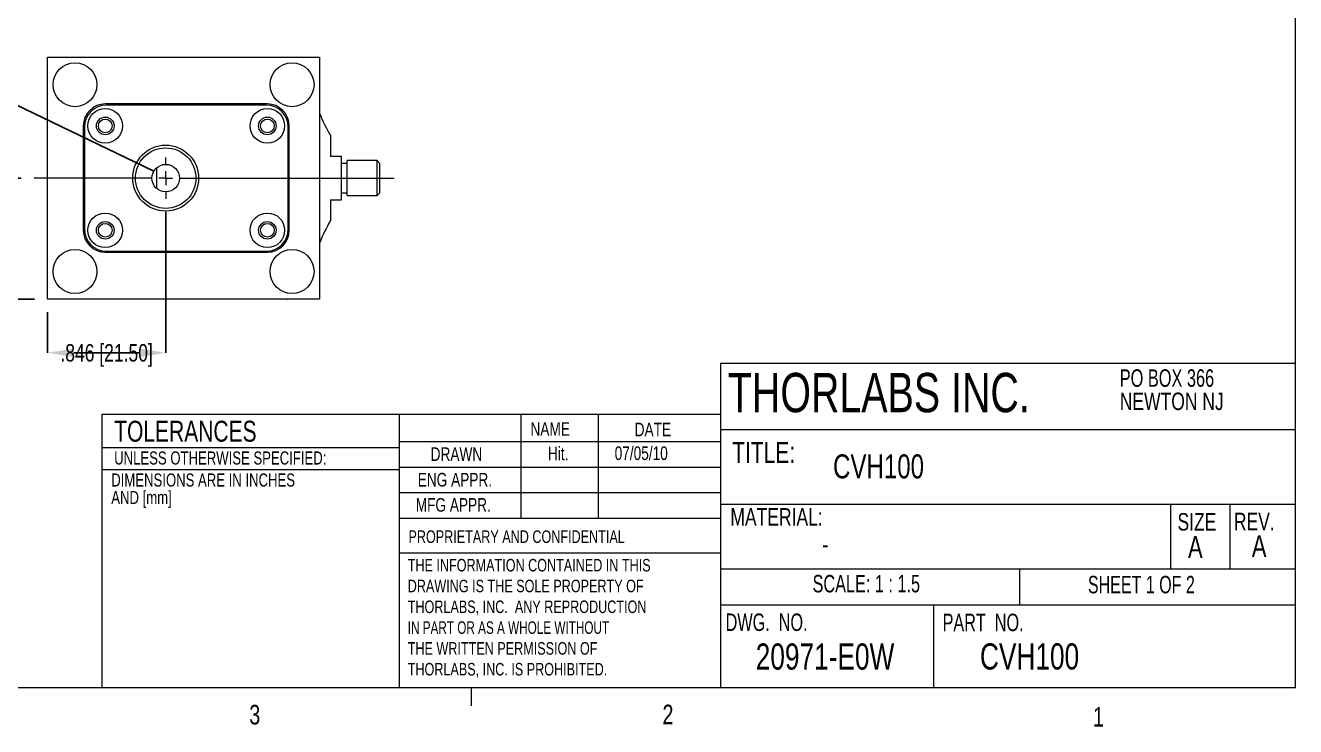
# Model space of a CAD drawing. Header units: inches. Extents: x 0 to 10.3, y -0.2 to 16.8.
# Drawn here: x 4.23 to 10.3, y 8.82 to 12.16 of the extents above; entities that cross this region are included whole.
import ezdxf

# ---------------------------------------------------------------- set-up
doc = ezdxf.new("R2010")
doc.units = ezdxf.units.IN
doc.header["$MEASUREMENT"] = 0
doc.header["$PDSIZE"] = -1
doc.styles.add('SLDTEXTSTYLE1', font='TXT', dxfattribs={"width": 0.75})
doc.styles.add('SLDTEXTSTYLE2', font='TXT', dxfattribs={"width": 0.694444})
doc.styles.add('SLDTEXTSTYLE3', font='TXT', dxfattribs={"width": 0.696429})
doc.styles.add('SLDTEXTSTYLE4', font='TXT', dxfattribs={"width": 0.6875})
doc.styles.add('SLDTEXTSTYLE5', font='TXT', dxfattribs={"width": 0.698276})
doc.styles.add('SLDTEXTSTYLE7', font='TXT', dxfattribs={"width": 0.7})
doc.dimstyles.new('SLDDIMSTYLE0', dxfattribs={"dimtxt": 0.083333, "dimasz": 0.125, "dimexe": 0, "dimexo": 0.0625, "dimgap": 0.020833, "dimtad": 0, "dimtih": 1, "dimtoh": 1, "dimdec": 3, "dimlfac": 1.5, "dimrnd": 1e-09, "dimzin": 12, "dimdsep": 46, "dimtxsty": 'SLDTEXTSTYLE1', "dimsah": 1, "dimcen": 0.09, "dimadec": 0, "dimazin": 3, "dimtfac": 1, "dimtdec": 3, "dimtmove": 0, "dimatfit": 0, "dimfxl": 1, "dimfrac": 2, "dimtolj": 1, "dimtzin": 12, "dimarcsym": 0})
doc.dimstyles.new('SLDDIMSTYLE2', dxfattribs={"dimtxt": 0, "dimasz": 0.125, "dimexe": 0, "dimexo": 0.0625, "dimgap": 0, "dimtad": 0, "dimtih": 1, "dimtoh": 1, "dimdec": 0, "dimrnd": 1e-09, "dimzin": 0, "dimdsep": 46, "dimtxsty": 'Standard', "dimblk1": 'NONE', "dimblk2": 'NONE', "dimsah": 1, "dimcen": 0.09, "dimadec": 0, "dimazin": 0, "dimtfac": 0.125, "dimtdec": 0, "dimtofl": 0, "dimtmove": 0, "dimatfit": 3, "dimldrblk": 'NONE', "dimfxl": 1, "dimfrac": 2, "dimtolj": 1, "dimtzin": 0, "dimarcsym": 0})

# ---------------------------------------------------------------- blocks, each defined once
blk = doc.blocks.new('SW_NOTE_1')
at = {"color": 0, "linetype": 'Continuous', "lineweight": 0, "char_height": 0.0625, "attachment_point": 1, "style": 'SLDTEXTSTYLE1'}
for s, insert in [('DIMENSIONS ARE IN INCHES', (0, 0.0806)), ('AND [mm]', (0, -0.0028))]:
    blk.add_mtext(s, dxfattribs=dict(at, insert=insert))
blk = doc.blocks.new('SW_NOTE_2')
at = {"color": 0, "linetype": 'Continuous', "lineweight": 0, "char_height": 0.06, "attachment_point": 1}
for s, insert, style in [('THE INFORMATION CONTAINED IN THIS', (0, 0.0773), 'SLDTEXTSTYLE1'), ('DRAWING IS THE SOLE PROPERTY OF', (0, -0.022), 'SLDTEXTSTYLE1'), ('THORLABS, INC.  ANY REPRODUCTION', (0, -0.1214), 'SLDTEXTSTYLE1'), ('IN PART OR AS A WHOLE WITHOUT', (0, -0.2208), 'SLDTEXTSTYLE5'), ('THE WRITTEN PERMISSION OF', (0, -0.3201), 'SLDTEXTSTYLE1'), ('THORLABS, INC. IS PROHIBITED.', (0, -0.4195), 'SLDTEXTSTYLE1')]:
    blk.add_mtext(s, dxfattribs=dict(at, insert=insert, style=style))
blk = doc.blocks.new('SW_NOTE_3')
at = {"color": 0, "linetype": 'Continuous', "lineweight": 0, "char_height": 0.08333, "attachment_point": 1}
for s, insert, style in [('PO BOX 366', (0, 0.1074), 'SLDTEXTSTYLE7'), ('NEWTON NJ', (0, -0.0037), 'SLDTEXTSTYLE1')]:
    blk.add_mtext(s, dxfattribs=dict(at, insert=insert, style=style))
blk = doc.blocks.new('*D24')
at = {"color": 0, "linetype": 'Continuous', "lineweight": -2}
for p, q in [((4.9031, 11.2737), (4.9031, 10.6007)), ((4.3388, 10.7952), (4.3388, 10.6007)), ((4.7781, 10.6007), (4.4638, 10.6007))]:
    blk.add_line(p, q, dxfattribs=at)
at = {"color": 0, "linetype": 'Continuous'}
for points in [[(4.4638, 10.6215), (4.4638, 10.5799), (4.3388, 10.6007)], [(4.7781, 10.6215), (4.7781, 10.5799), (4.9031, 10.6007)]]:
    blk.add_solid(points, dxfattribs=at)
at = {"layer": 'Defpoints', "color": 0, "linetype": 'Continuous'}
for p in [(4.9031, 11.3362), (4.3388, 10.8577), (4.3388, 10.6007)]:
    blk.add_point(p, dxfattribs=at)
at = {"color": 0, "linetype": 'Continuous', "lineweight": 0, "insert": (4.6209, 10.6424), "char_height": 0.083333, "attachment_point": 2, "style": 'SLDTEXTSTYLE1'}
blk.add_mtext('\\A1;.846 [21.50]', dxfattribs=at)
blk = doc.blocks.new('*D25')
at = {"color": 0, "linetype": 'Continuous', "lineweight": -2}
for p, q in [((4.2131, 11.4351), (3.7089, 11.4351)), ((3.7089, 11.3101), (3.7089, 11.1989)), ((3.7089, 10.9827), (3.7089, 11.0739)), ((4.2763, 10.8577), (3.7089, 10.8577))]:
    blk.add_line(p, q, dxfattribs=at)
at = {"color": 0, "linetype": 'Continuous'}
for points in [[(3.688, 11.3101), (3.7297, 11.3101), (3.7089, 11.4351)], [(3.688, 10.9827), (3.7297, 10.9827), (3.7089, 10.8577)]]:
    blk.add_solid(points, dxfattribs=at)
at = {"layer": 'Defpoints', "color": 0, "linetype": 'Continuous'}
for p in [(3.7089, 11.4351), (4.2756, 11.4351), (4.3388, 10.8577)]:
    blk.add_point(p, dxfattribs=at)
at = {"color": 0, "linetype": 'Continuous', "lineweight": 0, "insert": (3.7089, 11.178), "char_height": 0.083333, "attachment_point": 2, "style": 'SLDTEXTSTYLE1'}
blk.add_mtext('\\A1;.866 [22.00]', dxfattribs=at)
blk = doc.blocks.new('_NONE')
blk = doc.blocks.new('SW_CENTERMARKSYMBOL_3')
at = {"color": 0, "linetype": 'Continuous', "lineweight": 0}
for p, q in [((0, 0.0667), (0, 0.099)), ((-0.0667, 0), (-0.6275, 0)), ((0, 0), (-0.0333, 0)), ((0, 0), (0, 0.0333)), ((0, 0), (0, -0.0333)), ((0, 0), (0.0333, 0)), ((0.0667, 0), (1.091, 0)), ((0, -0.0667), (0, -0.099))]:
    blk.add_line(p, q, dxfattribs=at)

msp = doc.modelspace()

# ---------------------------------------------------------------- linework, layer by layer
at = {"color": 7, "linetype": 'Continuous', "lineweight": 0}
for p, q in [((10.3, 9), (10.3, 16.8)), ((4.33879, 12.01257), (5.638, 12.01257)), ((4.33879, 10.85772), (4.33879, 12.01257)), ((5.4785, 12.01284), (5.4785, 12.01257)), ((5.51817, 12.01284), (5.51817, 12.01257)), ((5.56027, 12.01284), (5.56027, 12.01257)), ((5.638, 12.01257), (5.638, 10.85772)), ((5.38866, 11.78948), (4.61438, 11.78948)), ((5.38341, 11.78423), (4.61963, 11.78423)), ((4.50939, 11.68449), (4.50939, 11.1858)), ((4.51464, 11.67924), (4.51464, 11.19105)), ((5.4884, 11.19105), (5.4884, 11.67924)), ((5.49365, 11.1858), (5.49365, 11.68449)), ((5.6905, 11.63801), (5.6905, 11.53882)), ((5.74299, 11.33147), (5.74299, 11.53882)), ((4.8611, 11.38473), (4.8611, 11.48556)), ((5.76924, 11.50535), (5.74299, 11.50535)), ((5.91359, 11.51848), (5.76924, 11.51848)), ((5.76924, 11.35181), (5.76924, 11.51848)), ((5.92672, 11.50535), (5.91359, 11.51848)), ((5.91359, 11.35181), (5.91359, 11.51848)), ((5.92672, 11.36493), (5.92672, 11.50535)), ((5.74299, 11.36493), (5.76924, 11.36493)), ((5.76924, 11.35181), (5.91359, 11.35181)), ((5.91359, 11.35181), (5.92672, 11.36493)), ((5.6905, 11.33147), (5.6905, 11.23228)), ((4.61438, 11.08081), (5.38866, 11.08081)), ((4.61963, 11.08606), (5.38341, 11.08606)), ((5.638, 10.85772), (4.33879, 10.85772)), ((5.4785, 10.85745), (5.4785, 10.85772)), ((5.48052, 10.85745), (5.48052, 10.85772)), ((5.48052, 10.85745), (5.48312, 10.85745)), ((5.48355, 10.85745), (5.48355, 10.85772)), ((5.52199, 10.85745), (5.52199, 10.85772)), ((5.56027, 10.85745), (5.56027, 10.85772)), ((10.3, 10.5517), (10.3, 10.57774)), ((7.55328, 10.5517), (7.55328, 9)), ((7.55328, 10.5517), (10.3, 10.5517)), ((7.55328, 10.30678), (4.59845, 10.30678)), ((4.59845, 10.30678), (4.59845, 9)), ((6.01925, 9), (6.01925, 10.30678)), ((6.59949, 10.30678), (6.59949, 9.80895)), ((6.96902, 10.30678), (6.96902, 9.80895)), ((7.55328, 10.23474), (10.3, 10.23474)), ((4.59845, 10.14797), (6.01925, 10.14797)), ((7.55328, 10.17591), (6.01925, 10.17591)), ((4.59845, 10.04362), (6.01925, 10.04362)), ((7.55328, 10.05359), (6.01925, 10.05359)), ((7.55328, 9.93127), (6.01925, 9.93127)), ((7.55328, 9.87809), (10.3, 9.87809)), ((9.70253, 9.87809), (9.70253, 9.56933)), ((9.98531, 9.87732), (9.98531, 9.56933)), ((7.55328, 9.80895), (6.01925, 9.80895)), ((6.01925, 9.6461), (7.55328, 9.6461)), ((7.55328, 9.56933), (10.3, 9.56933)), ((8.98147, 9.56933), (8.98147, 9.39696)), ((7.55328, 9.39696), (10.3, 9.39696)), ((8.57013, 9.39696), (8.57013, 9)), ((10.3, 9), (0, 9)), ((6.36225, 9), (6.36225, 8.9152))]:
    msp.add_line(p, q, dxfattribs=at)
for centre, radius in [((4.47002, 11.88134), 0.10499), ((5.50677, 11.88134), 0.10499), ((4.61438, 11.68449), 0.08268), ((4.61438, 11.68449), 0.04199), ((4.61438, 11.68449), 0.03281), ((5.38866, 11.68449), 0.08268), ((5.38866, 11.68449), 0.04199), ((5.38866, 11.68449), 0.03281), ((4.90309, 11.43514), 0.15748), ((4.90309, 11.43514), 0.14436), ((4.90309, 11.43514), 0.06562), ((4.61438, 11.1858), 0.08268), ((4.61438, 11.1858), 0.04199), ((5.38866, 11.1858), 0.08268), ((5.38866, 11.1858), 0.04199), ((4.61438, 11.1858), 0.03281), ((5.38866, 11.1858), 0.03281), ((4.47002, 10.98895), 0.10499), ((5.50677, 10.98895), 0.10499)]:
    msp.add_circle(centre, radius, dxfattribs=at)
for centre, radius, start, end in [((4.61438, 11.68449), 0.10499, 90, 180), ((4.61963, 11.67924), 0.10499, 90, 180), ((5.38341, 11.67924), 0.10499, 0, 90), ((5.38866, 11.68449), 0.10499, 0, 90), ((6.36931, 12.03702), 0.7874, 201.757389, 210.447361), ((6.36931, 10.83327), 0.7874, 149.552639, 158.242611), ((4.61438, 11.1858), 0.10499, 180, 270), ((4.61963, 11.19105), 0.10499, 180, 270), ((5.38341, 11.19105), 0.10499, 270, 0), ((5.38866, 11.1858), 0.10499, 270, 0)]:
    msp.add_arc(centre, radius, start, end, dxfattribs=at)
for points, knots in [([(5.74299, 11.53882), (5.73899, 11.53882), (5.73098, 11.53882), (5.71292, 11.53882), (5.69947, 11.53882), (5.6905, 11.53882)], [0, 0, 0, 0, 0.249761, 0.4996304, 1, 1, 1, 1]), ([(5.6905, 11.33147), (5.69946, 11.33147), (5.71291, 11.33147), (5.73097, 11.33147), (5.73898, 11.33147), (5.74299, 11.33147)], [0, 0, 0, 0, 0.4999234, 0.7500158, 1, 1, 1, 1])]:
    msp.add_open_spline(points, degree=3, knots=knots, dxfattribs=at)

# ---------------------------------------------------------------- block references
for name, p in [('SW_CENTERMARKSYMBOL_3', (4.90309, 11.43514)), ('SW_NOTE_3', (9.46004, 10.4144)), ('SW_NOTE_1', (4.6431, 9.94389)), ('SW_NOTE_2', (6.05924, 9.53914))]:
    msp.add_blockref(name, p, dxfattribs=at)

# ---------------------------------------------------------------- texts
for s, insert, char_height, attachment_point, style in [('THORLABS INC.', (7.58832, 10.50465), 0.1875, 1, 'SLDTEXTSTYLE1'), ('TOLERANCES', (4.6573, 10.27625), 0.1, 1, 'SLDTEXTSTYLE1'), ('NAME', (6.64534, 10.2695), 0.065, 1, 'SLDTEXTSTYLE1'), ('DATE', (7.14323, 10.26696), 0.065, 1, 'SLDTEXTSTYLE1'), ('DRAWN', (6.16864, 10.14934), 0.065, 1, 'SLDTEXTSTYLE1'), ('Hit.', (6.72929, 10.15213), 0.065, 1, 'SLDTEXTSTYLE1'), ('07/05/10', (7.04763, 10.15382), 0.065, 1, 'SLDTEXTSTYLE1'), ('TITLE:', (7.60868, 10.17528), 0.1, 1, 'SLDTEXTSTYLE1'), ('UNLESS OTHERWISE SPECIFIED:', (4.65702, 10.1297), 0.0625, 1, 'SLDTEXTSTYLE1'), ('CVH100', (8.09079, 10.11565), 0.114583, 1, 'SLDTEXTSTYLE1'), ('ENG APPR.', (6.10704, 10.02708), 0.065, 1, 'SLDTEXTSTYLE1'), ('MFG APPR.', (6.09738, 9.90699), 0.065, 1, 'SLDTEXTSTYLE1'), ('MATERIAL:', (7.60025, 9.85888), 0.083333, 1, 'SLDTEXTSTYLE1'), ('SIZE', (9.73584, 9.8352), 0.083333, 1, 'SLDTEXTSTYLE1'), ('REV.', (10.00517, 9.8368), 0.083333, 1, 'SLDTEXTSTYLE1'), ('PROPRIETARY AND CONFIDENTIAL', (6.06278, 9.75266), 0.06, 1, 'SLDTEXTSTYLE1'), ('A', (9.7863, 9.72559), 0.10417, 1, 'SLDTEXTSTYLE1'), ('A', (10.12605, 9.72946), 0.10417, 2, 'SLDTEXTSTYLE1'), ('-', (8.03924, 9.73189), 0.09, 1, 'SLDTEXTSTYLE1'), ('SCALE: 1 : 1.5', (7.99285, 9.53988), 0.0833333, 1, 'SLDTEXTSTYLE3'), ('SHEET 1 OF 2', (9.3079, 9.53548), 0.0833333, 1, 'SLDTEXTSTYLE4'), ('DWG.  NO.', (7.57771, 9.35573), 0.083333, 1, 'SLDTEXTSTYLE2'), ('PART  NO.', (8.6139, 9.35464), 0.083333, 1, 'SLDTEXTSTYLE2'), ('20971-E0W', (8.05236, 9.21263), 0.125, 2, 'SLDTEXTSTYLE1'), ('CVH100', (9.02934, 9.21319), 0.125, 2, 'SLDTEXTSTYLE1'), ('3', (5.30252, 8.91955), 0.09375, 1, 'SLDTEXTSTYLE1'), ('2', (7.27605, 8.92037), 0.09375, 1, 'SLDTEXTSTYLE1'), ('1', (9.33207, 8.9093), 0.09375, 1, 'SLDTEXTSTYLE1')]:
    msp.add_mtext(s, dxfattribs=dict(at, insert=insert, char_height=char_height, attachment_point=attachment_point, style=style))

# ---------------------------------------------------------------- dimensions: what is measured, and where the dimension line sits
dim = msp.add_linear_dim(base=(3.70887, 11.43514), p1=(4.33879, 10.85772), p2=(4.27559, 11.43514), angle=90, dimstyle='SLDDIMSTYLE0', dxfattribs=at)
dim.commit()
dim.dimension.update_dxf_attribs({"geometry": '*D25', "text_midpoint": (3.70887, 11.13637), "dimtype": 160})
dim = msp.add_linear_dim(base=(4.33879, 10.60071), p1=(4.90309, 11.33619), p2=(4.33879, 10.85772), dimstyle='SLDDIMSTYLE0', dxfattribs=at)
dim.commit()
dim.dimension.update_dxf_attribs({"geometry": '*D24', "text_midpoint": (4.62094, 10.60071), "dimtype": 160})

# ---------------------------------------------------------------- leaders
at = {"color": 7, "linetype": 'Continuous', "lineweight": 0, "has_arrowhead": 0}
msp.add_leader([(4.84624, 11.4679), (4.08389, 11.83548), (4.07676, 11.83548)], dimstyle='SLDDIMSTYLE2', dxfattribs=at)

doc.saveas('drawing.dxf')
